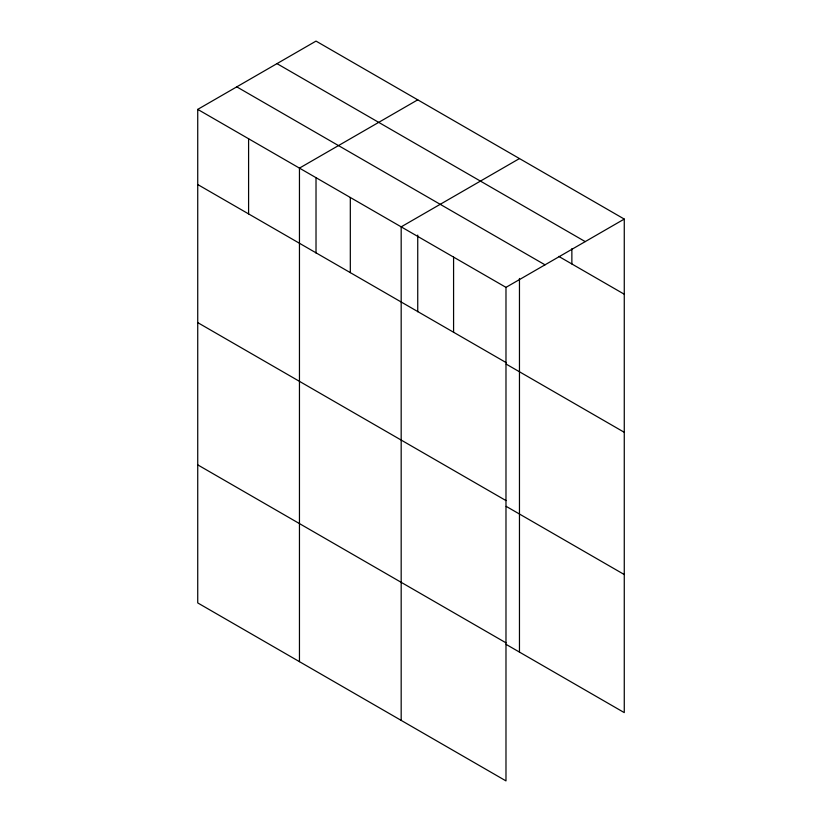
<?xml version="1.0" encoding="UTF-8"?>
<svg xmlns="http://www.w3.org/2000/svg" width="822" height="822" viewBox="0 0 822 822"><rect width="100%" height="100%" fill="white"/><g stroke="black" fill="none" stroke-linecap="round" stroke-linejoin="round"><path stroke-width="1.23" d="M417.74 235.071L417.74 311.774M519.463 278.453L519.463 652.103M197.732 109.388L505.982 287.361L505.982 780.9L197.732 602.927L197.732 109.388L316.018 41.1L624.268 219.073L624.268 712.612L506.198 644.438M417.74 99.832L299.455 168.12L299.455 661.659M519.463 158.564L401.177 226.851L401.177 720.391M505.982 287.361L624.268 219.073M276.983 63.633L585.233 241.606M558.765 256.402L624.268 294.225M236.767 86.855L545.017 264.828M197.732 184.539L505.982 362.512M506.198 364.115L624.268 432.29M197.732 322.614L505.982 500.577M506.198 506.373L624.268 574.537M197.732 464.862L505.982 642.835M571.865 248.686L571.865 263.965M453.58 257.111L453.58 332.263M350.316 197.486L350.316 272.637M316.018 177.614L316.018 253.042M248.593 138.754L248.593 213.905"/></g></svg>
